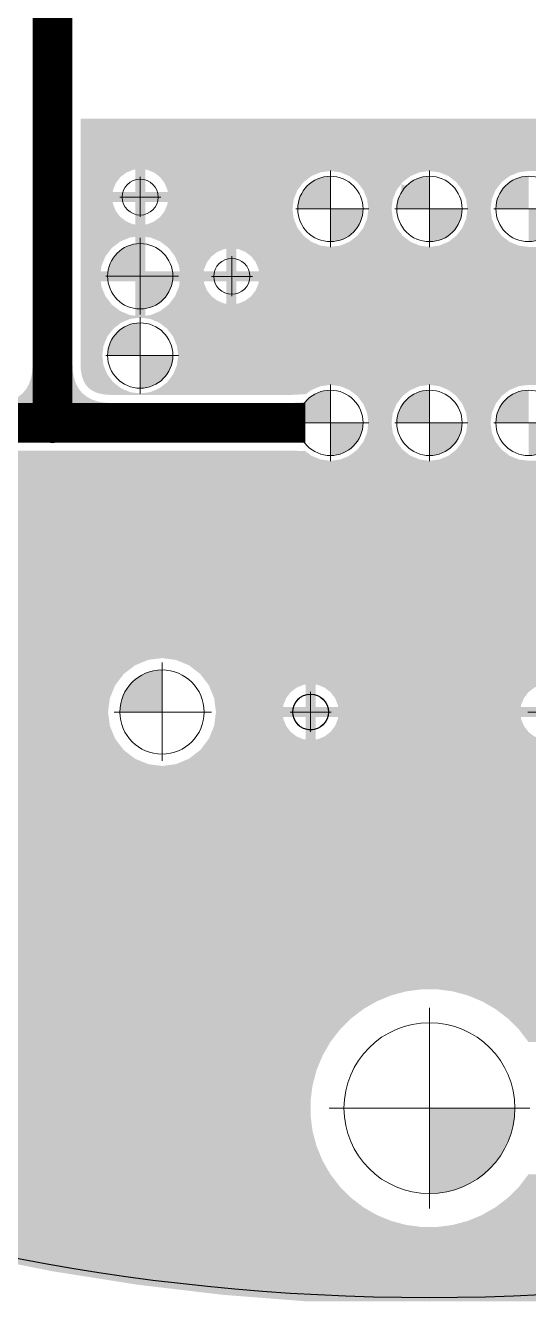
# Model space of a CAD drawing. Header units: millimetres. Extents: x -3633 to 871, y -630 to 261.
# Drawn here: x -1220.3 to -1194.8, y 9.4 to 74.1 of the extents above; entities that cross this region are included whole.
import ezdxf

# ---------------------------------------------------------------- set-up
doc = ezdxf.new("R2010")
doc.units = ezdxf.units.MM
for name, color, linetype in [('DRILL', 7, 'Continuous'), ('DRILL GOST', 7, 'Continuous'), ('TOP_LAYER', 7, 'Continuous'), ('TOP_PASTE', 8, 'Continuous')]:
    doc.layers.add(name, color=color, linetype=linetype)

# ---------------------------------------------------------------- blocks, each defined once
blk = doc.blocks.new('ROUND_26')
blk.add_circle((0, 0), 0.0177)
blk = doc.blocks.new('ROUND_3')
blk.add_circle((0, 0), 0.0197)

msp = doc.modelspace()

# ---------------------------------------------------------------- hatches: boundary and pattern name
h = msp.add_hatch(color=256)
h.dxf.hatch_style = 1
h.paths.add_polyline_path([(-1233.402, 64.09), (-1233.519, 63.803), (-1233.122, 63.808)])
h.paths.add_polyline_path([(-1230.139, 63.76), (-1230.417, 64.053), (-1230.533, 63.76)])
h.paths.add_polyline_path([(-1230.442, 66.506), (-1230.442, 66.487), (-1230.166, 66.209), (-1230.049, 66.487)])
h.paths.add_polyline_path([(-1227.247, 66.234), (-1227.665, 66.234), (-1227.383, 65.951)])
h.paths.add_polyline_path([(-1218.729, 67.018), (-1219.377, 67.717), (-1219.731, 66.985)])
h.paths.add_polyline_path([(-1233.291, 29.039), (-1234.021, 28.374), (-1233.291, 28.031)])
h.paths.add_polyline_path([(-1193.249, 18.254), (-1193.265, 17.863), (-1192.968, 17.984)])
h.paths.add_polyline_path([(-1191.229, 20.274), (-1190.956, 19.993), (-1190.828, 20.289)])
h.paths.add_polyline_path([(-1191.229, 59.689), (-1190.838, 59.682), (-1190.957, 59.982)])
h.paths.add_polyline_path([(-1201.227, 65.626), (-1200.937, 65.918), (-1201.244, 66.022)])
h.paths.add_polyline_path([(-1170.468, 65.638), (-1170.269, 65.852), (-1170.556, 65.857)])
h.paths.add_polyline_path([(-1173.277, 65.453), (-1173.047, 65.647), (-1173.345, 65.663)])
h.paths.add_polyline_path([(-1195.632, 85.942), (-1195.552, 85.721), (-1195.341, 85.931)])
h.paths.add_polyline_path([(-1169.982, 100.828), (-1170.057, 101.05), (-1170.269, 100.83)])
h.paths.add_polyline_path([(-1173.047, 100.578), (-1172.752, 100.574), (-1172.844, 100.792)])
h.paths.add_polyline_path([(-1188.153, 115.26), (-1187.946, 115.477), (-1188.239, 115.477)])
h.paths.add_polyline_path([(-1185.991, 116.135), (-1185.797, 116.358), (-1186.087, 116.358)])
h.paths.add_polyline_path([(-1195.129, 112.223), (-1195.341, 112.013), (-1195.042, 112.005)])
h.paths.add_polyline_path([(-1197.795, 114.758), (-1197.795, 114.467), (-1197.577, 114.683)])
h.paths.add_polyline_path([(-1204.613, 114.467), (-1204.829, 114.258), (-1204.599, 114.17)])
h.paths.add_polyline_path([(-1209.875, 119.434), (-1209.783, 119.217), (-1209.577, 119.43)])
h.paths.add_polyline_path([(-1202.754, 121.81), (-1202.474, 121.935), (-1202.752, 122.208)])
h.paths.add_polyline_path([(-1197.739, 130.105), (-1198.026, 130.376), (-1198.045, 129.979)])
h.paths.add_polyline_path([(-1190.037, 135.321), (-1190.324, 135.202), (-1190.038, 134.921)])
h.paths.add_polyline_path([(-1175.897, 134.921), (-1175.915, 134.532), (-1175.611, 134.647)])
h.paths.add_polyline_path([(-1177.96, 136.646), (-1177.971, 136.253), (-1177.668, 136.38)])
h.paths.add_polyline_path([(-1179.402, 139.71), (-1179.685, 139.972), (-1179.699, 139.582)])
h.paths.add_polyline_path([(-1188.43, 139.972), (-1188.43, 140.387), (-1188.728, 140.225)])
h.paths.add_polyline_path([(-1162.248, 164.521), (-1162.149, 164.016), (-1161.785, 164.373)])
h.paths.add_polyline_path([(-1160.278, 162.686), (-1160.395, 162.98), (-1160.673, 162.699)])
h.paths.add_polyline_path([(-1164.961, 159.184), (-1165.239, 159.467), (-1165.357, 159.178)])
h.paths.add_polyline_path([(-1160.275, 150.145), (-1160.673, 150.145), (-1160.395, 149.864)])
h.paths.add_polyline_path([(-1162.872, 151.339), (-1163.27, 151.336), (-1162.991, 151.053)])
h.paths.add_polyline_path([(-1164.681, 154.413), (-1164.564, 154.698), (-1164.961, 154.696)])
h.paths.add_polyline_path([(-1185.797, 145.657), (-1185.624, 145.48), (-1185.534, 145.676)])
h.paths.add_polyline_path([(-1188.455, 146.769), (-1188.704, 146.769), (-1188.529, 146.594)])
h.paths.add_polyline_path([(-1153.313, 170.77), (-1153.301, 169.77), (-1152.594, 170.463)])
h.paths.add_polyline_path([(-1214.786, 168.798), (-1214.767, 170.779), (-1217.643, 168.105)])
h.paths.add_polyline_path([(-1214.756, 147.746), (-1215.486, 148.04), (-1215.486, 147.043)])
at = {"layer": 'DRILL', "lineweight": 0}
h = msp.add_hatch(color=256, dxfattribs=at)
h.dxf.hatch_style = 1
h.paths.add_polyline_path([(-1204.835, 66.419, 0.414214), (-1206.491, 64.763), (-1204.835, 64.763)])
h.paths.add_polyline_path([(-1203.18, 64.763), (-1204.835, 64.763), (-1204.835, 63.107, 0.414214)])
h = msp.add_hatch(color=256, dxfattribs=at)
h.dxf.hatch_style = 1
h.paths.add_polyline_path([(-1199.815, 66.419, 0.414214), (-1201.471, 64.763), (-1199.815, 64.763)])
h.paths.add_polyline_path([(-1198.16, 64.763), (-1199.815, 64.763), (-1199.815, 63.107, 0.414214)])
h = msp.add_hatch(color=256, dxfattribs=at)
h.dxf.hatch_style = 1
h.paths.add_polyline_path([(-1194.796, 66.419, 0.414214), (-1196.451, 64.763), (-1194.796, 64.763)])
h.paths.add_polyline_path([(-1193.14, 64.763), (-1194.796, 64.763), (-1194.796, 63.107, 0.414214)])
h = msp.add_hatch(color=256, dxfattribs=at)
h.dxf.hatch_style = 1
h.paths.add_polyline_path([(-1214.473, 63.005, 0.414214), (-1216.128, 61.35), (-1214.473, 61.35)])
h.paths.add_polyline_path([(-1212.817, 61.35), (-1214.473, 61.35), (-1214.473, 59.694, 0.414214)])
h = msp.add_hatch(color=256, dxfattribs=at)
h.dxf.hatch_style = 1
h.paths.add_polyline_path([(-1214.473, 58.989, 0.414214), (-1216.128, 57.334), (-1214.473, 57.334)])
h.paths.add_polyline_path([(-1212.817, 57.334), (-1214.473, 57.334), (-1214.473, 55.678, 0.414214)])
h = msp.add_hatch(color=256, dxfattribs=at)
h.dxf.hatch_style = 1
h.paths.add_polyline_path([(-1204.835, 55.576, 0.414214), (-1206.491, 53.921), (-1204.835, 53.921)])
h.paths.add_polyline_path([(-1203.18, 53.921), (-1204.835, 53.921), (-1204.835, 52.265, 0.414214)])
h = msp.add_hatch(color=256, dxfattribs=at)
h.dxf.hatch_style = 1
h.paths.add_polyline_path([(-1199.815, 55.576, 0.414214), (-1201.471, 53.921), (-1199.815, 53.921)])
h.paths.add_polyline_path([(-1198.16, 53.921), (-1199.815, 53.921), (-1199.815, 52.265, 0.414214)])
h = msp.add_hatch(color=256, dxfattribs=at)
h.dxf.hatch_style = 1
h.paths.add_polyline_path([(-1194.796, 55.576, 0.414214), (-1196.451, 53.921), (-1194.796, 53.921)])
h.paths.add_polyline_path([(-1193.14, 53.921), (-1194.796, 53.921), (-1194.796, 52.265, 0.414214)])
h = msp.add_hatch(color=256, dxfattribs=at)
h.dxf.hatch_style = 1
h.paths.add_polyline_path([(-1195.484, 19.184), (-1199.816, 19.184), (-1199.816, 14.852, 0.414214)])
at = {"layer": 'DRILL GOST', "lineweight": 0}
h = msp.add_hatch(color=256, dxfattribs=at)
h.dxf.hatch_style = 1
h.paths.add_polyline_path([(-1215.502, 39.263), (-1213.369, 39.263), (-1213.369, 41.396, 0.414214)])

# ---------------------------------------------------------------- linework, layer by layer
at = {"layer": 'DRILL', "lineweight": 0}
for p, q in [((-1204.835, 64.763), (-1204.835, 66.707)), ((-1204.835, 66.624), (-1204.834, 62.854)), ((-1199.815, 64.763), (-1199.815, 66.707)), ((-1199.815, 66.624), (-1199.815, 62.854)), ((-1214.473, 66.385), (-1214.473, 64.363)), ((-1204.835, 66.465), (-1204.835, 63.057)), ((-1204.835, 66.465), (-1204.835, 63.057)), ((-1199.815, 66.465), (-1199.815, 63.057)), ((-1199.815, 66.465), (-1199.815, 63.057)), ((-1215.514, 65.365), (-1213.431, 65.365)), ((-1206.586, 64.763), (-1203.091, 64.763)), ((-1205.402, 64.763), (-1204.27, 64.763)), ((-1204.835, 64.763), (-1203.18, 64.763)), ((-1204.835, 64.763), (-1204.835, 62.819)), ((-1204.835, 64.763), (-1202.891, 64.763)), ((-1201.566, 64.763), (-1198.072, 64.763)), ((-1200.383, 64.763), (-1199.251, 64.763)), ((-1199.815, 64.763), (-1198.16, 64.763)), ((-1199.815, 64.763), (-1199.815, 62.819)), ((-1199.815, 64.763), (-1197.872, 64.763)), ((-1196.546, 64.763), (-1193.052, 64.763)), ((-1195.363, 64.763), (-1194.231, 64.763)), ((-1214.473, 61.35), (-1214.473, 63.293)), ((-1214.473, 63.211), (-1214.472, 59.44)), ((-1214.473, 63.051), (-1214.473, 59.644)), ((-1214.473, 63.051), (-1214.473, 59.644)), ((-1209.828, 62.367), (-1209.828, 60.345)), ((-1216.224, 61.35), (-1212.729, 61.35)), ((-1215.04, 61.35), (-1213.908, 61.35)), ((-1214.473, 61.35), (-1212.817, 61.35)), ((-1214.473, 61.35), (-1214.473, 59.406)), ((-1214.473, 61.35), (-1212.529, 61.35)), ((-1210.869, 61.347), (-1208.786, 61.347)), ((-1214.473, 57.334), (-1214.473, 59.278)), ((-1214.473, 59.195), (-1214.472, 55.425)), ((-1214.473, 59.035), (-1214.473, 55.628)), ((-1214.473, 59.035), (-1214.473, 55.628)), ((-1216.224, 57.334), (-1212.729, 57.334)), ((-1215.04, 57.334), (-1213.908, 57.334)), ((-1214.473, 57.334), (-1212.817, 57.334)), ((-1214.473, 57.334), (-1214.473, 55.39)), ((-1214.473, 57.334), (-1212.529, 57.334)), ((-1204.835, 53.921), (-1204.835, 55.864)), ((-1204.835, 55.781), (-1204.834, 52.011)), ((-1204.835, 55.622), (-1204.835, 52.215)), ((-1204.835, 55.622), (-1204.835, 52.215)), ((-1199.815, 53.921), (-1199.815, 55.864)), ((-1199.815, 55.781), (-1199.815, 52.011)), ((-1199.815, 55.622), (-1199.815, 52.215)), ((-1199.815, 55.622), (-1199.815, 52.215)), ((-1206.586, 53.921), (-1203.091, 53.921)), ((-1205.402, 53.921), (-1204.27, 53.921)), ((-1204.835, 53.921), (-1203.18, 53.921)), ((-1204.835, 53.921), (-1204.835, 51.977)), ((-1204.835, 53.921), (-1202.891, 53.921)), ((-1201.566, 53.921), (-1198.072, 53.921)), ((-1200.383, 53.921), (-1199.251, 53.921)), ((-1199.815, 53.921), (-1198.16, 53.921)), ((-1199.815, 53.921), (-1199.815, 51.977)), ((-1199.815, 53.921), (-1197.872, 53.921)), ((-1196.546, 53.921), (-1193.052, 53.921)), ((-1195.363, 53.921), (-1194.231, 53.921)), ((-1213.369, 41.396), (-1213.369, 36.781)), ((-1213.369, 40.176), (-1213.369, 38.321)), ((-1205.839, 40.282), (-1205.839, 38.261)), ((-1215.787, 39.263), (-1210.865, 39.263)), ((-1214.268, 39.263), (-1212.449, 39.263)), ((-1213.369, 39.263), (-1211.236, 39.263)), ((-1206.88, 39.263), (-1204.797, 39.263)), ((-1194.833, 39.263), (-1192.75, 39.263)), ((-1199.816, 19.184), (-1199.816, 24.27)), ((-1199.816, 23.516), (-1199.816, 14.852)), ((-1199.816, 22.619), (-1199.816, 15.867)), ((-1199.816, 22.096), (-1199.816, 16.372)), ((-1199.816, 19.184), (-1204.902, 19.184)), ((-1199.816, 19.184), (-1204.148, 19.184)), ((-1203.318, 19.184), (-1195.942, 19.184)), ((-1199.816, 19.184), (-1195.484, 19.184)), ((-1199.816, 19.184), (-1194.73, 19.184)), ((-1199.816, 19.184), (-1199.816, 14.098))]:
    msp.add_line(p, q, dxfattribs=at)
msp.add_circle((-1199.816, 19.184), 4.332, dxfattribs=at)
at = {"layer": 'DRILL GOST', "lineweight": 0}
msp.add_line((-1213.369, 39.263), (-1213.369, 41.767), dxfattribs=at)
for centre, radius in [((-1214.473, 65.365), 0.911), ((-1204.835, 64.763), 1.656), ((-1199.815, 64.763), 1.656), ((-1194.796, 64.763), 1.656), ((-1214.473, 61.35), 1.656), ((-1209.828, 61.347), 0.911), ((-1214.473, 57.334), 1.656), ((-1204.835, 53.921), 1.656), ((-1199.815, 53.921), 1.656), ((-1194.796, 53.921), 1.656), ((-1213.369, 39.263), 2.133), ((-1205.839, 39.263), 0.911)]:
    msp.add_circle(centre, radius, dxfattribs=at)
at = {"layer": 'TOP_LAYER', "const_width": 2.008, "elevation": 0}
for points in [[(-1218.914, 53.921), (-1218.914, 89.514)], [(-1236.375, 53.921), (-1218.914, 53.921)], [(-1218.914, 53.921), (-1206.104, 53.921)]]:
    msp.add_lwpolyline(points, dxfattribs=at)
at = {"layer": 'TOP_LAYER'}
for points in [[(-1219.938, 56.551), (-1219.918, 56.932), (-1217.89, 56.551), (-1217.91, 56.932)], [(-1219.998, 56.209), (-1219.938, 56.551), (-1217.83, 56.209), (-1217.89, 56.551)], [(-1220.42, 55.426), (-1220.239, 55.647), (-1217.408, 55.426), (-1217.589, 55.647)], [(-1220.239, 55.647), (-1220.099, 55.908), (-1217.589, 55.647), (-1217.729, 55.908)], [(-1220.099, 55.908), (-1219.998, 56.209), (-1217.729, 55.908), (-1217.83, 56.209)], [(-1221.544, 54.945), (-1221.203, 55.005), (-1216.284, 54.945), (-1216.625, 55.005)], [(-1221.203, 55.005), (-1220.902, 55.105), (-1216.625, 55.005), (-1216.926, 55.105)], [(-1220.902, 55.105), (-1220.641, 55.246), (-1216.926, 55.105), (-1217.187, 55.246)], [(-1220.641, 55.246), (-1220.42, 55.426), (-1217.187, 55.246), (-1217.408, 55.426)], [(-1206.861, 54.924), (-1205.91, 54.975), (-1205.91, 54.924), (-1205.91, 54.975)], [(-1221.926, 54.924), (-1221.544, 54.945), (-1215.902, 54.924), (-1216.284, 54.945)], [(-1218.914, 52.917), (-1221.926, 54.924), (-1218.914, 52.917), (-1215.902, 54.924)], [(-1206.861, 52.917), (-1206.861, 54.924), (-1206.152, 52.917), (-1206.152, 54.924)], [(-1205.91, 52.866), (-1205.929, 52.876), (-1205.91, 52.866), (-1205.91, 52.876)]]:
    msp.add_solid(points, dxfattribs=at)
at = {"layer": 'TOP_PASTE'}
msp.add_circle((-1199.816, 119.572), 110, dxfattribs=at)
for points in [[(-1217.496, 68.791), (-1217.496, 69.343), (-1153.157, 68.791), (-1152.605, 69.343)], [(-1217.496, 68.743), (-1217.496, 68.791), (-1159.699, 68.743), (-1159.333, 68.791)], [(-1217.496, 68.601), (-1217.496, 68.743), (-1160.041, 68.601), (-1159.699, 68.743)], [(-1217.496, 68.376), (-1217.496, 68.601), (-1160.335, 68.376), (-1160.041, 68.601)], [(-1217.496, 68.082), (-1217.496, 68.376), (-1160.56, 68.082), (-1160.335, 68.376)], [(-1217.496, 67.74), (-1217.496, 68.082), (-1160.702, 67.74), (-1160.56, 68.082)], [(-1217.496, 67.373), (-1217.496, 67.74), (-1160.75, 67.373), (-1160.702, 67.74)], [(-1217.496, 67.006), (-1217.496, 67.373), (-1160.702, 67.006), (-1160.75, 67.373)], [(-1217.496, 66.758), (-1217.496, 67.006), (-1160.599, 66.758), (-1160.702, 67.006)], [(-1217.496, 66.743), (-1217.496, 66.758), (-1214.842, 66.743), (-1214.728, 66.758)], [(-1217.496, 66.6), (-1217.496, 66.743), (-1215.185, 66.6), (-1214.842, 66.743)], [(-1214.728, 65.62), (-1214.728, 66.758), (-1214.218, 65.62), (-1214.218, 66.758)], [(-1214.103, 66.743), (-1214.218, 66.758), (-1160.593, 66.743), (-1160.599, 66.758)], [(-1213.969, 66.687), (-1214.103, 66.743), (-1160.57, 66.687), (-1160.593, 66.743)], [(-1213.811, 66.621), (-1213.969, 66.687), (-1205.333, 66.621), (-1204.835, 66.687)], [(-1213.76, 66.6), (-1213.811, 66.621), (-1205.384, 66.6), (-1205.333, 66.621)], [(-1204.337, 66.621), (-1204.835, 66.687), (-1200.313, 66.621), (-1199.815, 66.687)], [(-1203.873, 66.429), (-1204.337, 66.621), (-1200.777, 66.429), (-1200.313, 66.621)], [(-1199.317, 66.621), (-1199.815, 66.687), (-1195.293, 66.621), (-1194.795, 66.687)], [(-1198.853, 66.429), (-1199.317, 66.621), (-1195.757, 66.429), (-1195.293, 66.621)], [(-1217.496, 66.374), (-1217.496, 66.6), (-1215.481, 66.374), (-1215.185, 66.6)], [(-1217.496, 66.078), (-1217.496, 66.374), (-1215.707, 66.078), (-1215.481, 66.374)], [(-1217.496, 65.734), (-1217.496, 66.078), (-1215.85, 65.734), (-1215.707, 66.078)], [(-1213.537, 66.429), (-1213.76, 66.6), (-1205.797, 66.429), (-1205.384, 66.6)], [(-1213.464, 66.374), (-1213.537, 66.429), (-1205.869, 66.374), (-1205.797, 66.429)], [(-1213.272, 66.123), (-1213.464, 66.374), (-1206.195, 66.123), (-1205.869, 66.374)], [(-1213.238, 66.078), (-1213.272, 66.123), (-1206.23, 66.078), (-1206.195, 66.123)], [(-1213.095, 65.734), (-1213.238, 66.078), (-1206.494, 65.734), (-1206.23, 66.078)], [(-1203.474, 66.123), (-1203.873, 66.429), (-1201.175, 66.123), (-1200.777, 66.429)], [(-1203.169, 65.725), (-1203.474, 66.123), (-1201.481, 65.725), (-1201.175, 66.123)], [(-1198.455, 66.123), (-1198.853, 66.429), (-1196.156, 66.123), (-1195.757, 66.429)], [(-1198.149, 65.725), (-1198.455, 66.123), (-1196.462, 65.725), (-1196.156, 66.123)], [(-1217.496, 65.62), (-1217.496, 65.734), (-1215.865, 65.62), (-1215.85, 65.734)], [(-1217.496, 65.261), (-1217.496, 65.62), (-1206.693, 65.261), (-1206.544, 65.62)], [(-1213.094, 65.725), (-1213.095, 65.734), (-1206.501, 65.725), (-1206.494, 65.734)], [(-1213.08, 65.62), (-1213.094, 65.725), (-1206.544, 65.62), (-1206.501, 65.725)], [(-1202.976, 65.261), (-1203.169, 65.725), (-1201.673, 65.261), (-1201.481, 65.725)], [(-1197.957, 65.261), (-1198.149, 65.725), (-1196.654, 65.261), (-1196.462, 65.725)], [(-1217.496, 65.11), (-1217.496, 65.261), (-1206.713, 65.11), (-1206.693, 65.261)], [(-1217.496, 64.996), (-1217.496, 65.11), (-1215.85, 64.996), (-1215.865, 65.11)], [(-1217.496, 64.653), (-1217.496, 64.996), (-1215.707, 64.653), (-1215.85, 64.996)], [(-1214.728, 63.973), (-1214.728, 65.11), (-1214.218, 63.973), (-1214.218, 65.11)], [(-1213.238, 64.653), (-1213.192, 64.763), (-1206.744, 64.653), (-1206.759, 64.763)], [(-1213.192, 64.763), (-1213.095, 64.996), (-1206.759, 64.763), (-1206.728, 64.996)], [(-1213.095, 64.996), (-1213.08, 65.11), (-1206.728, 64.996), (-1206.713, 65.11)], [(-1202.911, 64.763), (-1202.976, 65.261), (-1201.739, 64.763), (-1201.673, 65.261)], [(-1202.976, 64.265), (-1202.911, 64.763), (-1201.673, 64.265), (-1201.739, 64.763)], [(-1197.891, 64.763), (-1197.957, 65.261), (-1196.719, 64.763), (-1196.654, 65.261)], [(-1197.957, 64.265), (-1197.891, 64.763), (-1196.654, 64.265), (-1196.719, 64.763)], [(-1217.496, 64.357), (-1217.496, 64.653), (-1215.481, 64.357), (-1215.707, 64.653)], [(-1217.496, 64.131), (-1217.496, 64.357), (-1215.185, 64.131), (-1215.481, 64.357)], [(-1217.496, 63.988), (-1217.496, 64.131), (-1214.842, 63.988), (-1215.185, 64.131)], [(-1214.103, 63.988), (-1213.76, 64.131), (-1206.578, 63.988), (-1206.637, 64.131)], [(-1213.76, 64.131), (-1213.584, 64.265), (-1206.637, 64.131), (-1206.693, 64.265)], [(-1213.584, 64.265), (-1213.464, 64.357), (-1206.693, 64.265), (-1206.705, 64.357)], [(-1213.464, 64.357), (-1213.238, 64.653), (-1206.705, 64.357), (-1206.744, 64.653)], [(-1203.169, 63.801), (-1202.976, 64.265), (-1201.481, 63.801), (-1201.673, 64.265)], [(-1198.149, 63.801), (-1197.957, 64.265), (-1196.462, 63.801), (-1196.654, 64.265)], [(-1217.496, 63.973), (-1217.496, 63.988), (-1214.728, 63.973), (-1214.842, 63.988)], [(-1217.496, 63.801), (-1217.496, 63.973), (-1206.501, 63.801), (-1206.572, 63.973)], [(-1217.496, 63.403), (-1217.496, 63.801), (-1206.195, 63.403), (-1206.501, 63.801)], [(-1217.496, 63.349), (-1217.496, 63.403), (-1206.126, 63.349), (-1206.195, 63.403)], [(-1214.218, 63.973), (-1214.103, 63.988), (-1206.572, 63.973), (-1206.578, 63.988)], [(-1203.873, 63.097), (-1203.474, 63.403), (-1200.777, 63.097), (-1201.175, 63.403)], [(-1203.474, 63.403), (-1203.169, 63.801), (-1201.175, 63.403), (-1201.481, 63.801)], [(-1198.853, 63.097), (-1198.455, 63.403), (-1195.757, 63.097), (-1196.156, 63.403)], [(-1198.455, 63.403), (-1198.149, 63.801), (-1196.156, 63.403), (-1196.462, 63.801)], [(-1217.496, 63.314), (-1217.496, 63.349), (-1214.999, 63.314), (-1214.728, 63.349)], [(-1217.496, 63.111), (-1217.496, 63.314), (-1215.489, 63.111), (-1214.999, 63.314)], [(-1217.496, 62.787), (-1217.496, 63.111), (-1215.91, 62.787), (-1215.489, 63.111)], [(-1217.496, 62.366), (-1217.496, 62.787), (-1216.233, 62.366), (-1215.91, 62.787)], [(-1214.728, 61.605), (-1214.728, 63.349), (-1214.218, 61.605), (-1214.218, 63.349)], [(-1213.946, 63.314), (-1214.218, 63.349), (-1206.079, 63.314), (-1206.126, 63.349)], [(-1213.456, 63.111), (-1213.946, 63.314), (-1205.815, 63.111), (-1206.079, 63.314)], [(-1213.438, 63.097), (-1213.456, 63.111), (-1205.797, 63.097), (-1205.815, 63.111)], [(-1213.188, 62.905), (-1213.438, 63.097), (-1205.333, 62.905), (-1205.797, 63.097)], [(-1213.102, 62.839), (-1213.188, 62.905), (-1204.835, 62.839), (-1205.333, 62.905)], [(-1213.035, 62.787), (-1213.102, 62.839), (-1104.798, 62.787), (-1104.768, 62.839)], [(-1213, 62.742), (-1213.035, 62.787), (-1104.824, 62.742), (-1104.798, 62.787)], [(-1212.988, 62.727), (-1213, 62.742), (-1210.223, 62.727), (-1210.109, 62.742)], [(-1210.109, 61.605), (-1210.109, 62.742), (-1209.599, 61.605), (-1209.599, 62.742)], [(-1209.485, 62.727), (-1209.599, 62.742), (-1104.833, 62.727), (-1104.824, 62.742)], [(-1204.835, 62.839), (-1204.337, 62.905), (-1199.815, 62.839), (-1200.313, 62.905)], [(-1204.337, 62.905), (-1203.873, 63.097), (-1200.313, 62.905), (-1200.777, 63.097)], [(-1199.815, 62.839), (-1199.317, 62.905), (-1194.795, 62.839), (-1195.293, 62.905)], [(-1199.317, 62.905), (-1198.853, 63.097), (-1195.293, 62.905), (-1195.757, 63.097)], [(-1217.496, 61.876), (-1217.496, 62.366), (-1216.437, 61.876), (-1216.233, 62.366)], [(-1212.879, 62.584), (-1212.988, 62.727), (-1210.567, 62.584), (-1210.223, 62.727)], [(-1212.712, 62.366), (-1212.879, 62.584), (-1210.851, 62.366), (-1210.567, 62.584)], [(-1212.708, 62.358), (-1212.712, 62.366), (-1210.863, 62.358), (-1210.851, 62.366)], [(-1212.586, 62.063), (-1212.708, 62.358), (-1211.089, 62.063), (-1210.863, 62.358)], [(-1209.142, 62.584), (-1209.485, 62.727), (-1104.916, 62.584), (-1104.833, 62.727)], [(-1208.846, 62.358), (-1209.142, 62.584), (-1105.047, 62.358), (-1104.916, 62.584)], [(-1208.798, 62.295), (-1208.846, 62.358), (-1105.084, 62.295), (-1105.047, 62.358)], [(-1208.62, 62.063), (-1208.798, 62.295), (-1105.231, 62.063), (-1105.084, 62.295)], [(-1217.496, 61.605), (-1217.496, 61.876), (-1216.472, 61.605), (-1216.437, 61.876)], [(-1217.496, 61.095), (-1217.496, 61.605), (-1105.848, 61.095), (-1105.523, 61.605)], [(-1212.508, 61.876), (-1212.586, 62.063), (-1211.166, 61.876), (-1211.089, 62.063)], [(-1212.488, 61.719), (-1212.508, 61.876), (-1211.232, 61.719), (-1211.166, 61.876)], [(-1212.473, 61.605), (-1212.488, 61.719), (-1211.247, 61.605), (-1211.232, 61.719)], [(-1208.477, 61.719), (-1208.62, 62.063), (-1105.45, 61.719), (-1105.231, 62.063)], [(-1208.462, 61.605), (-1208.477, 61.719), (-1105.523, 61.605), (-1105.45, 61.719)], [(-1217.496, 60.823), (-1217.496, 61.095), (-1216.437, 60.823), (-1216.472, 61.095)], [(-1217.496, 60.333), (-1217.496, 60.823), (-1216.233, 60.333), (-1216.437, 60.823)], [(-1214.728, 59.35), (-1214.728, 61.095), (-1214.218, 59.35), (-1214.218, 61.095)], [(-1212.586, 60.637), (-1212.508, 60.823), (-1211.089, 60.637), (-1211.166, 60.823)], [(-1212.508, 60.823), (-1212.488, 60.981), (-1211.166, 60.823), (-1211.232, 60.981)], [(-1212.488, 60.981), (-1212.473, 61.095), (-1211.232, 60.981), (-1211.247, 61.095)], [(-1210.109, 59.957), (-1210.109, 61.095), (-1209.599, 59.957), (-1209.599, 61.095)], [(-1208.62, 60.637), (-1208.477, 60.981), (-1106.139, 60.637), (-1105.92, 60.981)], [(-1208.477, 60.981), (-1208.462, 61.095), (-1105.92, 60.981), (-1105.848, 61.095)], [(-1217.496, 59.912), (-1217.496, 60.333), (-1215.91, 59.912), (-1216.233, 60.333)], [(-1212.879, 60.115), (-1212.712, 60.333), (-1210.567, 60.115), (-1210.851, 60.333)], [(-1212.712, 60.333), (-1212.708, 60.341), (-1210.851, 60.333), (-1210.863, 60.341)], [(-1212.708, 60.341), (-1212.586, 60.637), (-1210.863, 60.341), (-1211.089, 60.637)], [(-1209.142, 60.115), (-1208.846, 60.341), (-1106.471, 60.115), (-1106.327, 60.341)], [(-1208.846, 60.341), (-1208.62, 60.637), (-1106.327, 60.341), (-1106.139, 60.637)], [(-1217.496, 59.589), (-1217.496, 59.912), (-1215.489, 59.589), (-1215.91, 59.912)], [(-1217.496, 59.386), (-1217.496, 59.589), (-1214.999, 59.386), (-1215.489, 59.589)], [(-1213.946, 59.386), (-1213.456, 59.589), (-1106.936, 59.386), (-1106.806, 59.589)], [(-1213.456, 59.589), (-1213.035, 59.912), (-1106.806, 59.589), (-1106.601, 59.912)], [(-1213.035, 59.912), (-1213, 59.957), (-1106.601, 59.912), (-1106.572, 59.957)], [(-1213, 59.957), (-1212.988, 59.972), (-1210.109, 59.957), (-1210.223, 59.972)], [(-1212.988, 59.972), (-1212.879, 60.115), (-1210.223, 59.972), (-1210.567, 60.115)], [(-1209.599, 59.957), (-1209.485, 59.972), (-1106.572, 59.957), (-1106.562, 59.972)], [(-1209.485, 59.972), (-1209.142, 60.115), (-1106.562, 59.972), (-1106.471, 60.115)], [(-1217.496, 59.35), (-1217.496, 59.386), (-1214.728, 59.35), (-1214.999, 59.386)], [(-1217.496, 59.258), (-1217.496, 59.35), (-1107.017, 59.258), (-1106.958, 59.35)], [(-1217.496, 59.192), (-1217.496, 59.258), (-1214.97, 59.192), (-1214.473, 59.258)], [(-1217.496, 59), (-1217.496, 59.192), (-1215.434, 59), (-1214.97, 59.192)], [(-1217.496, 58.694), (-1217.496, 59), (-1215.833, 58.694), (-1215.434, 59)], [(-1213.975, 59.192), (-1214.473, 59.258), (-1107.059, 59.192), (-1107.017, 59.258)], [(-1214.218, 59.35), (-1213.946, 59.386), (-1106.958, 59.35), (-1106.936, 59.386)], [(-1213.511, 59), (-1213.975, 59.192), (-1107.181, 59), (-1107.059, 59.192)], [(-1213.112, 58.694), (-1213.511, 59), (-1107.376, 58.694), (-1107.181, 59)], [(-1217.496, 58.296), (-1217.496, 58.694), (-1216.139, 58.296), (-1215.833, 58.694)], [(-1217.496, 57.832), (-1217.496, 58.296), (-1216.331, 57.832), (-1216.139, 58.296)], [(-1212.885, 58.398), (-1213.112, 58.694), (-1107.565, 58.398), (-1107.376, 58.694)], [(-1212.806, 58.296), (-1212.885, 58.398), (-1107.636, 58.296), (-1107.565, 58.398)], [(-1212.614, 57.832), (-1212.806, 58.296), (-1107.959, 57.832), (-1107.636, 58.296)], [(-1217.496, 57.334), (-1217.496, 57.832), (-1216.396, 57.334), (-1216.331, 57.832)], [(-1212.549, 57.334), (-1212.614, 57.832), (-1108.306, 57.334), (-1107.959, 57.832)], [(-1217.496, 56.862), (-1217.496, 57.334), (-1216.334, 56.862), (-1216.396, 57.334)], [(-1212.614, 56.836), (-1212.549, 57.334), (-1108.653, 56.836), (-1108.306, 57.334)], [(-1217.495, 56.836), (-1217.496, 56.862), (-1216.331, 56.836), (-1216.334, 56.862)], [(-1217.482, 56.597), (-1217.495, 56.836), (-1216.232, 56.597), (-1216.331, 56.836)], [(-1217.443, 56.372), (-1217.482, 56.597), (-1216.139, 56.372), (-1216.232, 56.597)], [(-1217.432, 56.31), (-1217.443, 56.372), (-1216.091, 56.31), (-1216.139, 56.372)], [(-1217.352, 56.071), (-1217.432, 56.31), (-1215.908, 56.071), (-1216.091, 56.31)], [(-1213.112, 55.973), (-1212.806, 56.372), (-1109.255, 55.973), (-1108.977, 56.372)], [(-1212.806, 56.372), (-1212.614, 56.836), (-1108.977, 56.372), (-1108.653, 56.836)], [(-1217.299, 55.973), (-1217.352, 56.071), (-1215.833, 55.973), (-1215.908, 56.071)], [(-1217.247, 55.876), (-1217.299, 55.973), (-1215.706, 55.876), (-1215.833, 55.973)], [(-1217.117, 55.717), (-1217.247, 55.876), (-1215.499, 55.717), (-1215.706, 55.876)], [(-1217.056, 55.668), (-1217.117, 55.717), (-1215.434, 55.668), (-1215.499, 55.717)], [(-1216.958, 55.588), (-1217.056, 55.668), (-1215.241, 55.588), (-1215.434, 55.668)], [(-1213.706, 55.587), (-1213.511, 55.668), (-1205.797, 55.587), (-1205.601, 55.668)], [(-1213.511, 55.668), (-1213.366, 55.779), (-1205.601, 55.668), (-1205.333, 55.779)], [(-1213.366, 55.779), (-1213.28, 55.844), (-1205.333, 55.779), (-1204.835, 55.844)], [(-1213.28, 55.844), (-1213.112, 55.973), (-1109.345, 55.844), (-1109.255, 55.973)], [(-1204.337, 55.779), (-1204.835, 55.844), (-1200.313, 55.779), (-1199.815, 55.844)], [(-1203.873, 55.587), (-1204.337, 55.779), (-1200.777, 55.587), (-1200.313, 55.779)], [(-1199.317, 55.779), (-1199.815, 55.844), (-1195.293, 55.779), (-1194.795, 55.844)], [(-1198.853, 55.587), (-1199.317, 55.779), (-1195.757, 55.587), (-1195.293, 55.779)], [(-1216.763, 55.482), (-1216.958, 55.588), (-1214.987, 55.482), (-1215.241, 55.588)], [(-1216.742, 55.476), (-1216.763, 55.482), (-1214.97, 55.476), (-1214.987, 55.482)], [(-1216.546, 55.41), (-1216.742, 55.476), (-1214.473, 55.41), (-1214.97, 55.476)], [(-1216.524, 55.403), (-1216.546, 55.41), (-1206.036, 55.403), (-1206.027, 55.41)], [(-1216.374, 55.376), (-1216.524, 55.403), (-1206.071, 55.376), (-1206.036, 55.403)], [(-1216.237, 55.352), (-1216.374, 55.376), (-1206.527, 55.352), (-1206.071, 55.376)], [(-1215.972, 55.338), (-1216.237, 55.352), (-1206.791, 55.338), (-1206.527, 55.352)], [(-1214.473, 55.41), (-1213.975, 55.476), (-1206.027, 55.41), (-1205.942, 55.476)], [(-1213.975, 55.476), (-1213.706, 55.587), (-1205.942, 55.476), (-1205.797, 55.587)], [(-1203.474, 55.281), (-1203.873, 55.587), (-1201.175, 55.281), (-1200.777, 55.587)], [(-1203.169, 54.882), (-1203.474, 55.281), (-1201.481, 54.882), (-1201.175, 55.281)], [(-1198.455, 55.281), (-1198.853, 55.587), (-1196.156, 55.281), (-1195.757, 55.587)], [(-1198.149, 54.882), (-1198.455, 55.281), (-1196.462, 54.882), (-1196.156, 55.281)], [(-1202.976, 54.418), (-1203.169, 54.882), (-1201.673, 54.418), (-1201.481, 54.882)], [(-1202.911, 53.921), (-1202.976, 54.418), (-1201.739, 53.921), (-1201.673, 54.418)], [(-1197.957, 54.418), (-1198.149, 54.882), (-1196.654, 54.418), (-1196.462, 54.882)], [(-1197.891, 53.921), (-1197.957, 54.418), (-1196.719, 53.921), (-1196.654, 54.418)], [(-1202.976, 53.423), (-1202.911, 53.921), (-1201.673, 53.423), (-1201.739, 53.921)], [(-1197.957, 53.423), (-1197.891, 53.921), (-1196.654, 53.423), (-1196.719, 53.921)], [(-1203.169, 52.959), (-1202.976, 53.423), (-1201.481, 52.959), (-1201.673, 53.423)], [(-1198.149, 52.959), (-1197.957, 53.423), (-1196.462, 52.959), (-1196.654, 53.423)], [(-1244.988, 52.31), (-1244.852, 52.488), (-1205.869, 52.31), (-1206.101, 52.488)], [(-1244.852, 52.488), (-1244.846, 52.495), (-1206.101, 52.488), (-1206.193, 52.495)], [(-1244.846, 52.495), (-1244.84, 52.503), (-1206.193, 52.495), (-1206.533, 52.503)], [(-1203.873, 52.254), (-1203.474, 52.56), (-1200.777, 52.254), (-1201.175, 52.56)], [(-1203.474, 52.56), (-1203.169, 52.959), (-1201.175, 52.56), (-1201.481, 52.959)], [(-1198.853, 52.254), (-1198.455, 52.56), (-1195.757, 52.254), (-1196.156, 52.56)], [(-1198.455, 52.56), (-1198.149, 52.959), (-1196.156, 52.56), (-1196.462, 52.959)], [(-1265.391, 51.259), (-1265.776, 51.926), (-1134.241, 51.259), (-1133.856, 51.926)], [(-1245.741, 51.926), (-1245.627, 51.941), (-1153.889, 51.926), (-1154.003, 51.941)], [(-1245.627, 51.941), (-1245.493, 51.997), (-1154.003, 51.941), (-1154.137, 51.997)], [(-1245.493, 51.997), (-1245.335, 52.062), (-1204.835, 51.997), (-1205.333, 52.062)], [(-1245.335, 52.062), (-1245.283, 52.083), (-1205.333, 52.062), (-1205.384, 52.083)], [(-1245.283, 52.083), (-1245.061, 52.254), (-1205.384, 52.083), (-1205.797, 52.254)], [(-1245.061, 52.254), (-1244.988, 52.31), (-1205.797, 52.254), (-1205.869, 52.31)], [(-1204.835, 51.997), (-1204.337, 52.062), (-1199.815, 51.997), (-1200.313, 52.062)], [(-1204.337, 52.062), (-1203.873, 52.254), (-1200.313, 52.062), (-1200.777, 52.254)], [(-1199.815, 51.997), (-1199.317, 52.062), (-1194.795, 51.997), (-1195.293, 52.062)], [(-1199.317, 52.062), (-1198.853, 52.254), (-1195.293, 52.062), (-1195.757, 52.254)], [(-1265.089, 50.529), (-1265.391, 51.259), (-1134.543, 50.529), (-1134.241, 51.259)], [(-1264.884, 49.767), (-1265.089, 50.529), (-1134.747, 49.767), (-1134.543, 50.529)], [(-1264.781, 48.984), (-1264.884, 49.767), (-1134.85, 48.984), (-1134.747, 49.767)], [(-1264.781, 48.194), (-1264.781, 48.984), (-1134.85, 48.194), (-1134.85, 48.984)], [(-1264.884, 47.411), (-1264.781, 48.194), (-1134.747, 47.411), (-1134.85, 48.194)], [(-1265.089, 46.649), (-1264.884, 47.411), (-1134.543, 46.649), (-1134.747, 47.411)], [(-1265.391, 45.919), (-1265.089, 46.649), (-1134.241, 45.919), (-1134.543, 46.649)], [(-1265.786, 45.235), (-1265.391, 45.919), (-1133.846, 45.235), (-1134.241, 45.919)], [(-1266.266, 44.609), (-1265.786, 45.235), (-1133.365, 44.609), (-1133.846, 45.235)], [(-1267.451, 43.57), (-1266.825, 44.05), (-1132.18, 43.57), (-1132.807, 44.05)], [(-1266.825, 44.05), (-1266.266, 44.609), (-1132.807, 44.05), (-1133.365, 44.609)], [(-1268.135, 43.175), (-1267.451, 43.57), (-1131.497, 43.175), (-1132.18, 43.57)], [(-1269.627, 42.668), (-1268.864, 42.873), (-1130.004, 42.668), (-1130.767, 42.873)], [(-1268.864, 42.873), (-1268.135, 43.175), (-1130.767, 42.873), (-1131.497, 43.175)], [(-1277.999, 41.997), (-1278.567, 42.565), (-1120.963, 41.997), (-1120.405, 42.565)], [(-1270.41, 42.565), (-1269.627, 42.668), (-1129.222, 42.565), (-1130.004, 42.668)], [(-1277.906, 41.904), (-1277.999, 41.997), (-1214.077, 41.904), (-1213.369, 41.997)], [(-1277.633, 41.631), (-1277.906, 41.904), (-1214.736, 41.631), (-1214.077, 41.904)], [(-1277.198, 41.196), (-1277.633, 41.631), (-1215.302, 41.196), (-1214.736, 41.631)], [(-1212.661, 41.904), (-1213.369, 41.997), (-1186.97, 41.904), (-1186.263, 41.997)], [(-1212.002, 41.631), (-1212.661, 41.904), (-1187.63, 41.631), (-1186.97, 41.904)], [(-1211.436, 41.196), (-1212.002, 41.631), (-1188.196, 41.196), (-1187.63, 41.631)], [(-1276.632, 40.63), (-1277.198, 41.196), (-1215.737, 40.63), (-1215.302, 41.196)], [(-1211.021, 40.655), (-1211.436, 41.196), (-1188.611, 40.655), (-1188.196, 41.196)], [(-1276.019, 40.017), (-1276.632, 40.63), (-1215.991, 40.017), (-1215.737, 40.63)], [(-1211.009, 40.64), (-1211.021, 40.655), (-1206.208, 40.64), (-1206.094, 40.655)], [(-1211.001, 40.63), (-1211.009, 40.64), (-1206.232, 40.63), (-1206.208, 40.64)], [(-1210.946, 40.498), (-1211.001, 40.63), (-1206.552, 40.498), (-1206.232, 40.63)], [(-1210.853, 40.271), (-1210.946, 40.498), (-1206.847, 40.271), (-1206.552, 40.498)], [(-1210.73, 39.976), (-1210.853, 40.271), (-1207.073, 39.976), (-1206.847, 40.271)], [(-1206.094, 39.518), (-1206.094, 40.655), (-1205.584, 39.518), (-1205.584, 40.655)], [(-1205.47, 40.64), (-1205.584, 40.655), (-1194.16, 40.64), (-1194.046, 40.655)], [(-1205.126, 40.498), (-1205.47, 40.64), (-1194.504, 40.498), (-1194.16, 40.64)], [(-1204.83, 40.271), (-1205.126, 40.498), (-1194.8, 40.271), (-1194.504, 40.498)], [(-1204.604, 39.976), (-1204.83, 40.271), (-1195.026, 39.976), (-1194.8, 40.271)], [(-1275.969, 39.971), (-1276.019, 40.017), (-1216.01, 39.971), (-1215.991, 40.017)], [(-1275.203, 39.263), (-1275.969, 39.971), (-1216.103, 39.263), (-1216.01, 39.971)], [(-1210.728, 39.971), (-1210.73, 39.976), (-1207.076, 39.971), (-1207.073, 39.976)], [(-1210.684, 39.632), (-1210.728, 39.971), (-1207.216, 39.632), (-1207.076, 39.971)], [(-1210.669, 39.518), (-1210.684, 39.632), (-1207.231, 39.518), (-1207.216, 39.632)], [(-1210.635, 39.263), (-1210.669, 39.518), (-1188.997, 39.263), (-1188.963, 39.518)], [(-1204.461, 39.632), (-1204.604, 39.976), (-1195.169, 39.632), (-1195.026, 39.976)], [(-1204.446, 39.518), (-1204.461, 39.632), (-1195.184, 39.518), (-1195.169, 39.632)], [(-1274.438, 38.555), (-1275.203, 39.263), (-1216.01, 38.555), (-1216.103, 39.263)], [(-1210.728, 38.555), (-1210.684, 38.894), (-1207.076, 38.555), (-1207.216, 38.894)], [(-1210.684, 38.894), (-1210.669, 39.008), (-1207.216, 38.894), (-1207.231, 39.008)], [(-1210.669, 39.008), (-1210.635, 39.263), (-1188.963, 39.008), (-1188.997, 39.263)], [(-1206.094, 37.871), (-1206.094, 39.008), (-1205.584, 37.871), (-1205.584, 39.008)], [(-1204.604, 38.55), (-1204.461, 38.894), (-1195.026, 38.55), (-1195.169, 38.894)], [(-1204.461, 38.894), (-1204.446, 39.008), (-1195.169, 38.894), (-1195.184, 39.008)], [(-1273.725, 37.896), (-1274.438, 38.555), (-1215.737, 37.896), (-1216.01, 38.555)], [(-1210.946, 38.028), (-1210.853, 38.255), (-1206.552, 38.028), (-1206.847, 38.255)], [(-1210.853, 38.255), (-1210.73, 38.55), (-1206.847, 38.255), (-1207.073, 38.55)], [(-1210.73, 38.55), (-1210.728, 38.555), (-1207.073, 38.55), (-1207.076, 38.555)], [(-1205.126, 38.028), (-1204.83, 38.255), (-1194.504, 38.028), (-1194.8, 38.255)], [(-1204.83, 38.255), (-1204.604, 38.55), (-1194.8, 38.255), (-1195.026, 38.55)], [(-1273.112, 37.33), (-1273.725, 37.896), (-1215.302, 37.33), (-1215.737, 37.896)], [(-1211.436, 37.33), (-1211.021, 37.871), (-1188.196, 37.33), (-1188.611, 37.871)], [(-1211.021, 37.871), (-1211.009, 37.886), (-1206.094, 37.871), (-1206.208, 37.886)], [(-1211.009, 37.886), (-1211.001, 37.896), (-1206.208, 37.886), (-1206.232, 37.896)], [(-1211.001, 37.896), (-1210.946, 38.028), (-1206.232, 37.896), (-1206.552, 38.028)], [(-1205.584, 37.871), (-1205.47, 37.886), (-1194.046, 37.871), (-1194.16, 37.886)], [(-1205.47, 37.886), (-1205.126, 38.028), (-1194.16, 37.886), (-1194.504, 38.028)], [(-1272.834, 37.073), (-1273.112, 37.33), (-1214.968, 37.073), (-1215.302, 37.33)], [(-1272.626, 36.895), (-1272.834, 37.073), (-1214.736, 36.895), (-1214.968, 37.073)], [(-1272.327, 36.639), (-1272.626, 36.895), (-1214.118, 36.639), (-1214.736, 36.895)], [(-1212.661, 36.622), (-1212.002, 36.895), (-1186.97, 36.622), (-1187.63, 36.895)], [(-1212.002, 36.895), (-1211.436, 37.33), (-1187.63, 36.895), (-1188.196, 37.33)], [(-1253.659, 36.624), (-1253.773, 36.639), (-1214.082, 36.624), (-1214.118, 36.639)], [(-1253.653, 36.622), (-1253.659, 36.624), (-1214.077, 36.622), (-1214.082, 36.624)], [(-1253.428, 36.529), (-1253.653, 36.622), (-1213.369, 36.529), (-1214.077, 36.622)], [(-1253.315, 36.482), (-1253.428, 36.529), (-1146.315, 36.482), (-1146.202, 36.529)], [(-1253.019, 36.255), (-1253.315, 36.482), (-1146.611, 36.255), (-1146.315, 36.482)], [(-1252.793, 35.96), (-1253.019, 36.255), (-1146.837, 35.96), (-1146.611, 36.255)], [(-1213.369, 36.529), (-1212.661, 36.622), (-1186.263, 36.529), (-1186.97, 36.622)], [(-1252.65, 35.616), (-1252.793, 35.96), (-1146.98, 35.616), (-1146.837, 35.96)], [(-1252.635, 35.502), (-1252.65, 35.616), (-1146.995, 35.502), (-1146.98, 35.616)], [(-1270.398, 34.992), (-1270.995, 35.502), (-1128.557, 34.992), (-1127.965, 35.502)], [(-1252.65, 34.878), (-1252.635, 34.992), (-1146.98, 34.878), (-1146.995, 34.992)], [(-1253.019, 34.239), (-1252.793, 34.534), (-1146.611, 34.239), (-1146.837, 34.534)], [(-1252.793, 34.534), (-1252.65, 34.878), (-1146.837, 34.534), (-1146.98, 34.878)], [(-1266.18, 31.611), (-1269.027, 33.855), (-1132.778, 31.611), (-1129.941, 33.855)], [(-1253.773, 33.855), (-1253.659, 33.87), (-1145.857, 33.855), (-1145.971, 33.87)], [(-1253.659, 33.87), (-1253.315, 34.013), (-1145.971, 33.87), (-1146.315, 34.013)], [(-1253.315, 34.013), (-1253.019, 34.239), (-1146.315, 34.013), (-1146.611, 34.239)], [(-1266.131, 31.572), (-1266.18, 31.611), (-1132.832, 31.572), (-1132.778, 31.611)], [(-1262.622, 29.023), (-1266.131, 31.572), (-1136.346, 29.023), (-1132.832, 31.572)], [(-1262.436, 28.899), (-1262.622, 29.023), (-1136.517, 28.899), (-1136.346, 29.023)], [(-1259.016, 26.614), (-1262.436, 28.899), (-1139.963, 26.614), (-1136.517, 28.899)], [(-1258.578, 26.345), (-1259.016, 26.614), (-1140.367, 26.345), (-1139.963, 26.614)], [(-1256.722, 25.208), (-1258.578, 26.345), (-1142.248, 25.208), (-1140.367, 26.345)], [(-1256.554, 25.105), (-1256.722, 25.208), (-1200.993, 25.105), (-1200.211, 25.208)], [(-1256.22, 24.9), (-1256.554, 25.105), (-1201.756, 24.9), (-1200.993, 25.105)], [(-1255.727, 24.598), (-1256.22, 24.9), (-1202.486, 24.598), (-1201.756, 24.9)], [(-1255.717, 24.592), (-1255.727, 24.598), (-1202.496, 24.592), (-1202.486, 24.598)], [(-1227.556, 24.577), (-1227.67, 24.592), (-1202.522, 24.577), (-1202.496, 24.592)], [(-1227.212, 24.435), (-1227.556, 24.577), (-1202.769, 24.435), (-1202.522, 24.577)], [(-1198.638, 25.105), (-1199.421, 25.208), (-1142.419, 25.105), (-1142.248, 25.208)], [(-1197.875, 24.9), (-1198.638, 25.105), (-1142.757, 24.9), (-1142.419, 25.105)], [(-1197.146, 24.598), (-1197.875, 24.9), (-1143.257, 24.598), (-1142.757, 24.9)], [(-1197.135, 24.592), (-1197.146, 24.598), (-1143.267, 24.592), (-1143.257, 24.598)], [(-1197.109, 24.577), (-1197.135, 24.592), (-1172.074, 24.577), (-1171.96, 24.592)], [(-1196.863, 24.435), (-1197.109, 24.577), (-1172.418, 24.435), (-1172.074, 24.577)], [(-1226.917, 24.208), (-1227.212, 24.435), (-1203.161, 24.208), (-1202.769, 24.435)], [(-1226.913, 24.203), (-1226.917, 24.208), (-1203.17, 24.203), (-1203.161, 24.208)], [(-1226.691, 23.913), (-1226.913, 24.203), (-1203.548, 23.913), (-1203.17, 24.203)], [(-1196.47, 24.208), (-1196.863, 24.435), (-1172.713, 24.208), (-1172.418, 24.435)], [(-1196.462, 24.203), (-1196.47, 24.208), (-1172.717, 24.203), (-1172.713, 24.208)], [(-1196.083, 23.913), (-1196.462, 24.203), (-1172.94, 23.913), (-1172.717, 24.203)], [(-1253.205, 23.164), (-1253.724, 23.455), (-1204.354, 23.164), (-1204.064, 23.455)], [(-1226.612, 23.723), (-1226.691, 23.913), (-1203.796, 23.723), (-1203.548, 23.913)], [(-1226.548, 23.569), (-1226.612, 23.723), (-1203.95, 23.569), (-1203.796, 23.723)], [(-1226.533, 23.455), (-1226.548, 23.569), (-1204.064, 23.455), (-1203.95, 23.569)], [(-1195.836, 23.723), (-1196.083, 23.913), (-1173.018, 23.723), (-1172.94, 23.913)], [(-1195.682, 23.569), (-1195.836, 23.723), (-1173.082, 23.569), (-1173.018, 23.723)], [(-1195.568, 23.455), (-1195.682, 23.569), (-1173.097, 23.455), (-1173.082, 23.569)], [(-1195.277, 23.164), (-1195.568, 23.455), (-1145.761, 23.164), (-1145.231, 23.455)], [(-1252.813, 22.945), (-1253.205, 23.164), (-1204.523, 22.945), (-1204.354, 23.164)], [(-1226.669, 22.538), (-1226.548, 22.831), (-1204.835, 22.538), (-1204.61, 22.831)], [(-1226.548, 22.831), (-1226.533, 22.945), (-1204.61, 22.831), (-1204.523, 22.945)], [(-1195.109, 22.945), (-1195.277, 23.164), (-1146.16, 22.945), (-1145.761, 23.164)], [(-1195.021, 22.831), (-1195.109, 22.945), (-1173.082, 22.831), (-1173.097, 22.945)], [(-1194.797, 22.538), (-1195.021, 22.831), (-1172.961, 22.538), (-1173.082, 22.831)], [(-1227.212, 21.965), (-1226.917, 22.192), (-1205.166, 21.965), (-1205.035, 22.192)], [(-1226.917, 22.192), (-1226.691, 22.487), (-1205.035, 22.192), (-1204.864, 22.487)], [(-1226.691, 22.487), (-1226.669, 22.538), (-1204.864, 22.487), (-1204.835, 22.538)], [(-1249.366, 21.125), (-1250.707, 21.808), (-1205.532, 21.125), (-1205.249, 21.808)], [(-1227.67, 21.808), (-1227.556, 21.823), (-1205.249, 21.808), (-1205.243, 21.823)], [(-1227.556, 21.823), (-1227.481, 21.854), (-1205.243, 21.823), (-1205.23, 21.854)], [(-1227.481, 21.854), (-1227.212, 21.965), (-1205.23, 21.854), (-1205.166, 21.965)], [(-1247.869, 20.362), (-1249.366, 21.125), (-1205.736, 20.362), (-1205.532, 21.125)], [(-1247.67, 20.261), (-1247.869, 20.362), (-1205.75, 20.261), (-1205.736, 20.362)], [(-1246.192, 19.579), (-1247.67, 20.261), (-1205.839, 19.579), (-1205.75, 20.261)], [(-1244.478, 18.789), (-1246.192, 19.579), (-1205.839, 18.789), (-1205.839, 19.579)], [(-1243.732, 18.445), (-1244.478, 18.789), (-1205.794, 18.445), (-1205.839, 18.789)], [(-1242.672, 18.007), (-1243.732, 18.445), (-1205.736, 18.007), (-1205.794, 18.445)], [(-1240.83, 17.244), (-1242.672, 18.007), (-1205.532, 17.244), (-1205.736, 18.007)], [(-1239.725, 16.786), (-1240.83, 17.244), (-1205.342, 16.786), (-1205.532, 17.244)], [(-1238.988, 16.514), (-1239.725, 16.786), (-1205.23, 16.514), (-1205.342, 16.786)], [(-1237.134, 15.831), (-1238.988, 16.514), (-1204.835, 15.831), (-1205.23, 16.514)], [(-1235.656, 15.285), (-1237.134, 15.831), (-1204.417, 15.285), (-1204.835, 15.831)], [(-1195.277, 15.204), (-1194.797, 15.831), (-1163.616, 15.204), (-1161.815, 15.831)], [(-1235.406, 15.204), (-1235.656, 15.285), (-1204.354, 15.204), (-1204.417, 15.285)], [(-1233.686, 14.646), (-1235.406, 15.204), (-1203.796, 14.646), (-1204.354, 15.204)], [(-1195.836, 14.646), (-1195.277, 15.204), (-1165.222, 14.646), (-1163.616, 15.204)], [(-1232.207, 14.165), (-1233.686, 14.646), (-1203.17, 14.165), (-1203.796, 14.646)], [(-1196.462, 14.165), (-1195.911, 14.588), (-1166.79, 14.165), (-1165.389, 14.588)], [(-1195.911, 14.588), (-1195.836, 14.646), (-1165.389, 14.588), (-1165.222, 14.646)], [(-1231.531, 13.946), (-1232.207, 14.165), (-1202.79, 13.946), (-1203.17, 14.165)], [(-1230.909, 13.77), (-1231.531, 13.946), (-1202.486, 13.77), (-1202.79, 13.946)], [(-1229.837, 13.468), (-1230.909, 13.77), (-1201.756, 13.468), (-1202.486, 13.77)], [(-1197.875, 13.468), (-1197.146, 13.77), (-1169.101, 13.468), (-1168.099, 13.77)], [(-1197.146, 13.77), (-1196.462, 14.165), (-1168.099, 13.77), (-1166.79, 14.165)], [(-1229.112, 13.264), (-1229.837, 13.468), (-1200.993, 13.264), (-1201.756, 13.468)], [(-1228.746, 13.161), (-1229.112, 13.264), (-1200.211, 13.161), (-1200.993, 13.264)], [(-1227.357, 12.769), (-1228.746, 13.161), (-1171.701, 12.769), (-1170.174, 13.161)], [(-1199.421, 13.161), (-1198.714, 13.254), (-1170.174, 13.161), (-1169.811, 13.254)], [(-1198.714, 13.254), (-1198.638, 13.264), (-1169.811, 13.254), (-1169.778, 13.264)], [(-1198.638, 13.264), (-1197.875, 13.468), (-1169.778, 13.264), (-1169.101, 13.468)], [(-1224.594, 12.106), (-1227.357, 12.769), (-1174.286, 12.106), (-1171.701, 12.769)], [(-1223.14, 11.757), (-1224.594, 12.106), (-1175.928, 11.757), (-1174.286, 12.106)], [(-1220.066, 11.146), (-1223.14, 11.757), (-1178.805, 11.146), (-1175.928, 11.757)], [(-1218.887, 10.912), (-1220.066, 11.146), (-1180.192, 10.912), (-1178.805, 11.146)], [(-1215.503, 10.376), (-1218.887, 10.912), (-1183.36, 10.376), (-1180.192, 10.912)], [(-1214.603, 10.234), (-1215.503, 10.376), (-1184.486, 10.234), (-1183.36, 10.376)], [(-1210.91, 9.797), (-1214.603, 10.234), (-1187.943, 9.797), (-1184.486, 10.234)], [(-1210.296, 9.725), (-1210.91, 9.797), (-1188.806, 9.725), (-1187.943, 9.797)], [(-1206.295, 9.411), (-1210.296, 9.725), (-1192.546, 9.411), (-1188.806, 9.725)], [(-1205.973, 9.385), (-1206.295, 9.411), (-1193.148, 9.385), (-1192.546, 9.411)]]:
    msp.add_solid(points, dxfattribs=at)

# ---------------------------------------------------------------- block references
at = {"layer": 'TOP_LAYER', "xscale": 51, "yscale": 51, "zscale": 51}
msp.add_blockref('ROUND_3', (-1218.914, 53.921), dxfattribs=at)
msp.add_blockref('ROUND_3', (-1218.914, 53.921), dxfattribs=at)
msp.add_blockref('ROUND_3', (-1218.914, 53.921), dxfattribs=at)
at = {"layer": 'TOP_PASTE', "xscale": 51, "yscale": 51, "zscale": 51}
msp.add_blockref('ROUND_26', (-1205.839, 39.263), dxfattribs=at)

doc.saveas('drawing.dxf')
